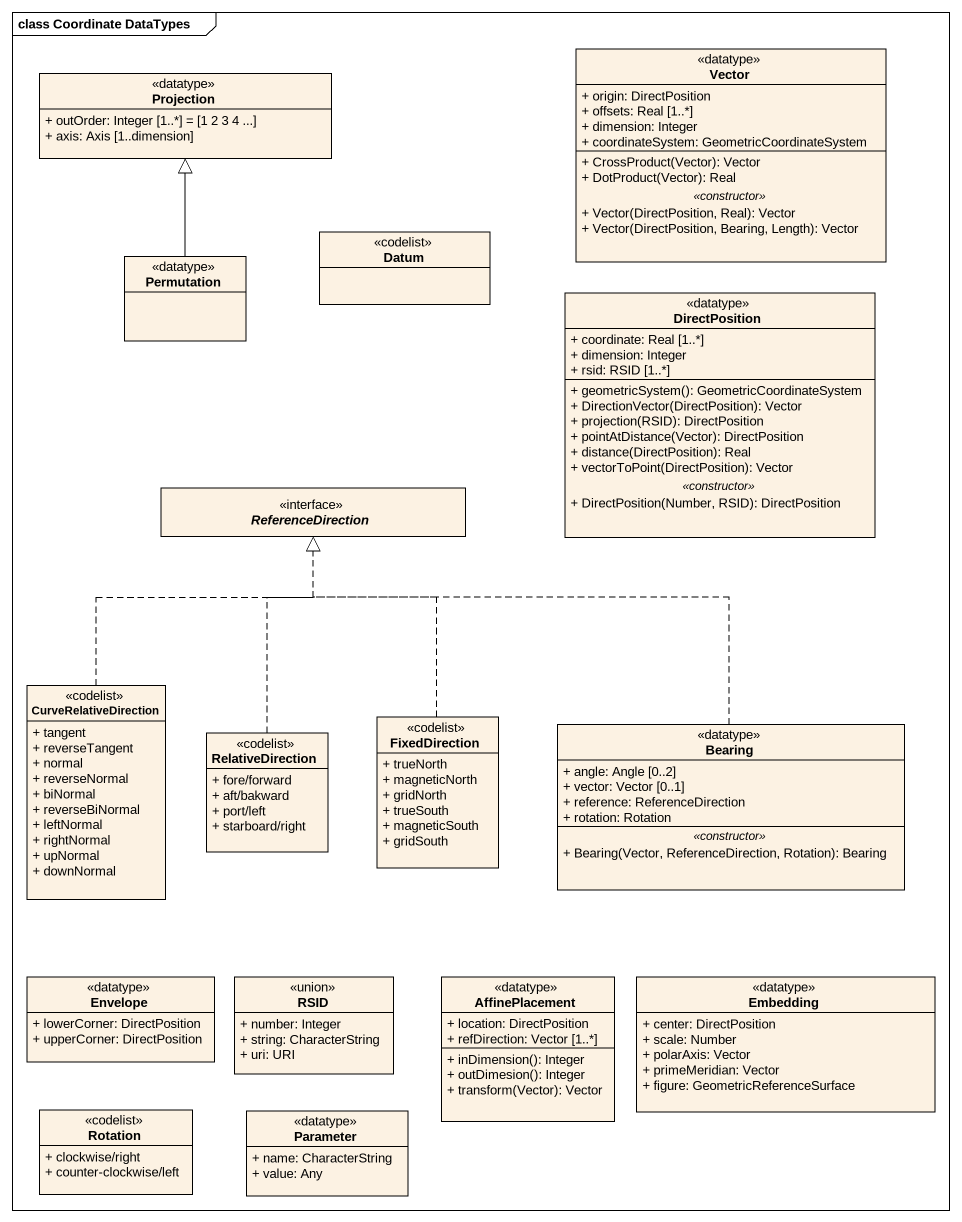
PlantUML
@startuml
mainframe class Coordinate DataTypes
hide circle
hide empty members
skinparam classAttributeIconSize 0
class Vector <<datatype>> {
  + origin: DirectPosition
  + offsets: Real [1..*]
  + dimension: Integer
  + coordinateSystem: GeometricCoordinateSystem
  --
  + CrossProduct(Vector): Vector
  + DotProduct(Vector): Real
  .. <<constructor>> ..
  + Vector(DirectPosition, Real): Vector
  + Vector(DirectPosition, Bearing, Length): Vector
}
class Projection <<datatype>> {
  + outOrder: Integer [1..*] = [1 2 3 4 ...]
  + axis: Axis [1..dimension]
}
class Permutation <<datatype>>
class Datum <<codelist>>
class DirectPosition <<datatype>> {
  + coordinate: Real [1..*]
  + dimension: Integer
  + rsid: RSID [1..*]
  --
  + geometricSystem(): GeometricCoordinateSystem
  + DirectionVector(DirectPosition): Vector
  + projection(RSID): DirectPosition
  + pointAtDistance(Vector): DirectPosition
  + distance(DirectPosition): Real
  + vectorToPoint(DirectPosition): Vector
  .. <<constructor>> ..
  + DirectPosition(Number, RSID): DirectPosition
}
interface ReferenceDirection
class CurveRelativeDirection <<codelist>> {
  + tangent
  + reverseTangent
  + normal
  + reverseNormal
  + biNormal
  + reverseBiNormal
  + leftNormal
  + rightNormal
  + upNormal
  + downNormal
}
class FixedDirection <<codelist>> {
  + trueNorth
  + magneticNorth
  + gridNorth
  + trueSouth
  + magneticSouth
  + gridSouth
}
class RelativeDirection <<codelist>> {
  + fore/forward
  + aft/bakward
  + port/left
  + starboard/right
}
class Bearing <<datatype>> {
  + angle: Angle [0..2]
  + vector: Vector [0..1]
  + reference: ReferenceDirection
  + rotation: Rotation
  .. <<constructor>> ..
  + Bearing(Vector, ReferenceDirection, Rotation): Bearing
}
class Envelope <<datatype>> {
  + lowerCorner: DirectPosition
  + upperCorner: DirectPosition
}
class RSID <<union>> {
  + number: Integer
  + string: CharacterString
  + uri: URI
}
class AffinePlacement <<datatype>> {
  + location: DirectPosition
  + refDirection: Vector [1..*]
  + inDimension(): Integer
  + outDimesion(): Integer
  + transform(Vector): Vector
}
class Embedding <<datatype>> {
  + center: DirectPosition
  + scale: Number
  + polarAxis: Vector
  + primeMeridian: Vector
  + figure: GeometricReferenceSurface
}
class Rotation <<codelist>> {
  + clockwise/right
  + counter-clockwise/left
}
class Parameter <<datatype>> {
  + name: CharacterString
  + value: Any
}
Permutation -up-|> Projection
CurveRelativeDirection .up.|> ReferenceDirection
FixedDirection .up.|> ReferenceDirection
RelativeDirection .up.|> ReferenceDirection
Bearing .up.|> ReferenceDirection
@enduml
